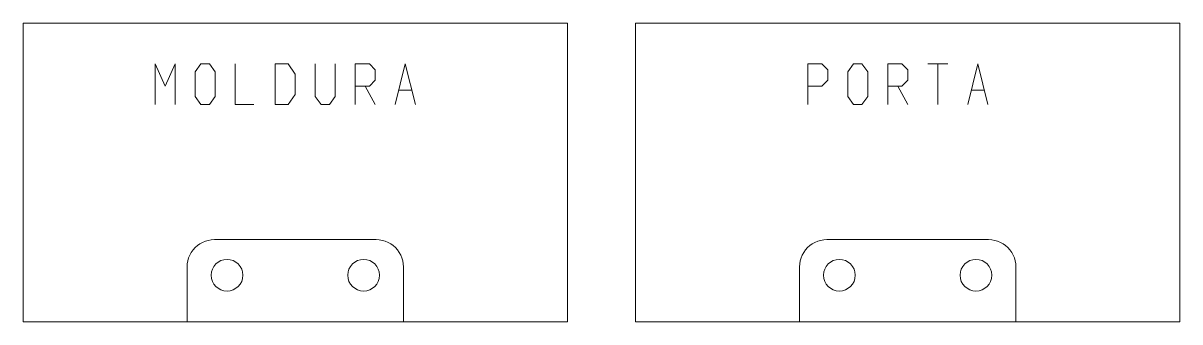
# Model space of a CAD drawing. Header units: millimetres. Extents: x 0 to 85, y 0 to 22.
import ezdxf

# ---------------------------------------------------------------- set-up
doc = ezdxf.new("R2010")
doc.units = ezdxf.units.MM
doc.layers.add('CORTE', color=1, linetype='Continuous', lineweight=0)
doc.layers.add('MARCAÇÃO', color=2, linetype='Continuous', lineweight=0)

msp = doc.modelspace()

# ---------------------------------------------------------------- linework, layer by layer
at = {"layer": 'CORTE'}
for points in [[(0, 0), (40, 0), (40, 22), (0, 22)], [(45, 0), (85, 0), (85, 22), (45, 22)]]:
    msp.add_lwpolyline(points, close=True, dxfattribs=at)
for centre in [(14.985, 3.44), (25.015, 3.44), (59.985, 3.44), (70.015, 3.44)]:
    msp.add_circle(centre, 1.165, dxfattribs=at)
at = {"layer": 'MARCAÇÃO', "color": 5}
for points in [[(9.71, 16), (9.71, 19), (10.445, 17.35), (11.18, 19), (11.18, 16)], [(13.07, 19), (13.7, 19), (14.12, 18.4), (14.12, 16.6), (13.7, 16), (13.07, 16), (12.65, 16.6), (12.65, 18.4), (13.07, 19)], [(15.59, 19), (15.59, 16), (16.955, 16)], [(18.53, 16), (18.53, 19), (19.475, 19), (20, 18.25), (20, 16.75), (19.475, 16), (18.53, 16)], [(21.47, 19), (21.47, 16.6), (21.89, 16), (22.52, 16), (22.94, 16.6), (22.94, 19)], [(24.41, 16), (24.41, 19), (25.46, 19), (25.88, 18.55), (25.88, 17.8), (25.46, 17.35), (24.41, 17.35)], [(27.35, 16), (28.085, 19), (28.82, 16)], [(57.65, 16), (57.65, 19), (58.7, 19), (59.12, 18.55), (59.12, 17.8), (58.7, 17.35), (57.65, 17.35)], [(61.01, 19), (61.64, 19), (62.06, 18.4), (62.06, 16.6), (61.64, 16), (61.01, 16), (60.59, 16.6), (60.59, 18.4), (61.01, 19)], [(63.53, 16), (63.53, 19), (64.58, 19), (65, 18.55), (65, 17.8), (64.58, 17.35), (63.53, 17.35)], [(66.47, 19), (67.94, 19)], [(67.205, 16), (67.205, 19)], [(69.41, 16), (70.145, 19), (70.88, 16)], [(25.145, 17.35), (25.88, 16)], [(27.623, 17.05), (28.547, 17.05)], [(64.265, 17.35), (65, 16)], [(69.683, 17.05), (70.607, 17.05)]]:
    msp.add_lwpolyline(points, dxfattribs=at)
at = {"layer": 'MARCAÇÃO'}
for points in [[(25.95, 0), (26.173929, 0), (26.395042, 0), (26.610558, 0), (26.817767, 0), (27.014064, 0), (27.19698, 0), (27.364214, 0), (27.513663, 0), (27.643448, 0), (27.751938, 0), (27.837767, 0), (27.899856, 0), (27.937424, 0), (27.95, 0), (27.95, 4.055), (27.937424, 4.278929), (27.899856, 4.500042), (27.837767, 4.715558), (27.751938, 4.922767), (27.643448, 5.119064), (27.513663, 5.30198), (27.364214, 5.469214), (27.19698, 5.618663), (27.014064, 5.748448), (26.817767, 5.856938), (26.610558, 5.942767), (26.395042, 6.004856), (26.173929, 6.042424), (25.95, 6.055), (14.05, 6.055), (13.826071, 6.042424), (13.604958, 6.004856), (13.389442, 5.942767), (13.182233, 5.856938), (12.985936, 5.748448), (12.80302, 5.618663), (12.635786, 5.469214), (12.486337, 5.30198), (12.356552, 5.119064), (12.248062, 4.922767), (12.162233, 4.715558), (12.100144, 4.500042), (12.062576, 4.278929), (12.05, 4.055), (12.05, 0), (12.062576, 0), (12.100144, 0), (12.162233, 0), (12.248062, 0), (12.356552, 0), (12.486337, 0), (12.635786, 0), (12.80302, 0), (12.985936, 0), (13.182233, 0), (13.389442, 0), (13.604958, 0), (13.826071, 0), (14.05, 0)], [(70.95, 0), (71.173929, 0), (71.395042, 0), (71.610558, 0), (71.817767, 0), (72.014064, 0), (72.19698, 0), (72.364214, 0), (72.513663, 0), (72.643448, 0), (72.751938, 0), (72.837767, 0), (72.899856, 0), (72.937424, 0), (72.95, 0), (72.95, 4.055), (72.937424, 4.278929), (72.899856, 4.500042), (72.837767, 4.715558), (72.751938, 4.922767), (72.643448, 5.119064), (72.513663, 5.30198), (72.364214, 5.469214), (72.19698, 5.618663), (72.014064, 5.748448), (71.817767, 5.856938), (71.610558, 5.942767), (71.395042, 6.004856), (71.173929, 6.042424), (70.95, 6.055), (59.05, 6.055), (58.826071, 6.042424), (58.604958, 6.004856), (58.389442, 5.942767), (58.182233, 5.856938), (57.985936, 5.748448), (57.80302, 5.618663), (57.635786, 5.469214), (57.486337, 5.30198), (57.356552, 5.119064), (57.248062, 4.922767), (57.162233, 4.715558), (57.100144, 4.500042), (57.062576, 4.278929), (57.05, 4.055), (57.05, 0), (57.062576, 0), (57.100144, 0), (57.162233, 0), (57.248062, 0), (57.356552, 0), (57.486337, 0), (57.635786, 0), (57.80302, 0), (57.985936, 0), (58.182233, 0), (58.389442, 0), (58.604958, 0), (58.826071, 0), (59.05, 0)]]:
    msp.add_lwpolyline(points, close=True, dxfattribs=at)

doc.saveas('drawing.dxf')
